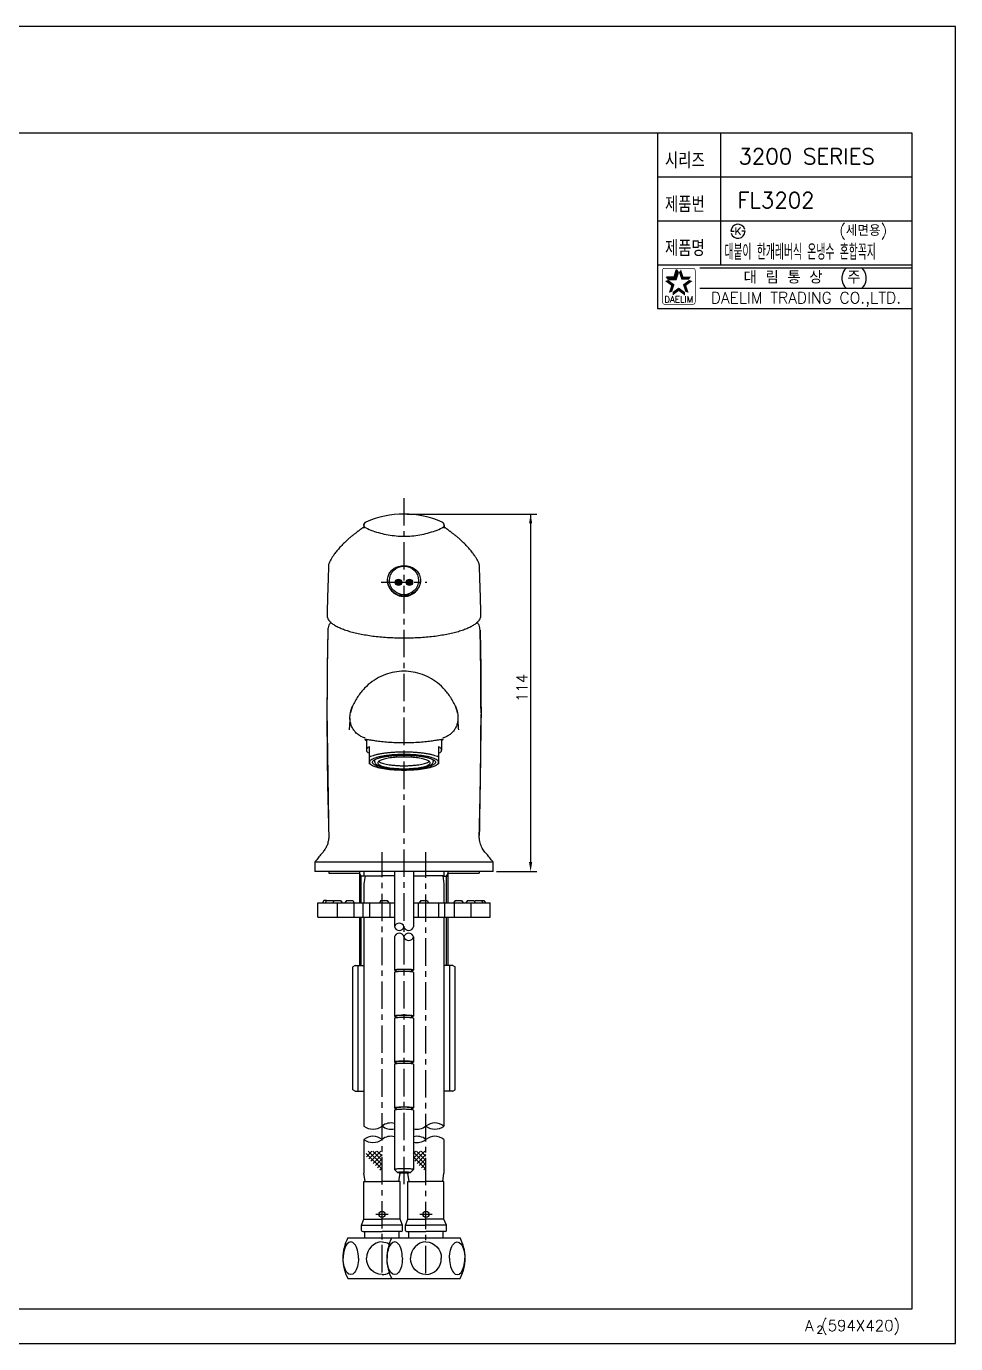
# Model space of a CAD drawing. Extents: x -5 to 589, y 15 to 435.
# Drawn here: x 292.8 to 589, y 15 to 435 of the extents above; entities that cross this region are included whole.
import ezdxf
from ezdxf.enums import TextEntityAlignment as Align

# ---------------------------------------------------------------- set-up
doc = ezdxf.new("R2010")
doc.units = 0
doc.header["$LTSCALE"] = 7
doc.header["$MEASUREMENT"] = 0
doc.linetypes.add('CENTER', pattern=[2, 1.25, -0.25, 0.25, -0.25])
doc.layers.get('0').update_dxf_attribs({"color": 2, "linetype": 'CONTINUOUS'})
for name, color, linetype in [('CL', 1, 'CENTER'), ('DIM', 2, 'CONTINUOUS'), ('DWG', 7, 'CONTINUOUS')]:
    doc.layers.add(name, color=color, linetype=linetype)
doc.styles.add('GHS', font='ROMANS', dxfattribs={"bigfont": 'GHS'})
doc.styles.add('HAN', font='TXT.shx', dxfattribs={"bigfont": 'GHS.shx'})
doc.styles.add('ROMANS', font='romans')

# ---------------------------------------------------------------- blocks, each defined once
blk = doc.blocks.new('KS')
at = {"layer": 'DIM'}
for p, q in [((-2.25, 0), (-1.75, 0)), ((-1.75, 0), (-1.25, 0)), ((1.75, 0), (1.25, 0)), ((2.25, 0), (1.75, 0))]:
    blk.add_line(p, q, dxfattribs=at)
for start, end in [(15, 180), (195, 0)]:
    blk.add_arc((0, 0), 2.25, start, end, dxfattribs=at)
at = {"layer": 'DIM', "style": 'HAN'}
blk.add_text('K', height=2.39, dxfattribs=at).set_placement((0, 0), align=Align.MIDDLE)
blk = doc.blocks.new('BORDER')
for p, q in [((1, 1), (0, 1)), ((1, 0), (1, 1)), ((0, 0), (1, 0))]:
    blk.add_line(p, q)
blk = doc.blocks.new('양식')
at = {"color": 4}
for p, q in [((1219, 386), (1768, 386)), ((1768, 386), (1768, 11)), ((1768, 11), (1219, 11))]:
    blk.add_line(p, q, dxfattribs=at)
at = {"color": 7}
for p, q in [((1687, 386), (1687, 330)), ((1707, 386), (1707, 344)), ((1687, 372), (1768, 372)), ((1687, 358), (1768, 358)), ((1687, 344), (1768, 344)), ((1687, 330), (1768, 330))]:
    blk.add_line(p, q, dxfattribs=at)
at = {"color": 2}
for p, q in [((1692.24, 340.18), (1692.99, 342.49)), ((1692.9, 339.27), (1693.65, 341.57)), ((1693.65, 341.57), (1692.99, 342.49)), ((1689.81, 340.18), (1692.24, 340.18)), ((1690.48, 339.27), (1689.81, 340.18)), ((1690.48, 339.27), (1692.9, 339.27))]:
    blk.add_line(p, q, dxfattribs=at)
at = {"color": 2, "linetype": 'Continuous'}
for p, q in [((1700.5, 343), (1768, 343)), ((1700.5, 336.5), (1768, 336.5))]:
    blk.add_line(p, q, dxfattribs=at)
at = {"color": 2, "linetype": 'Continuous', "const_width": 0.2}
for points in [[(1688.48, 342.13, -0.414214), (1689.23, 342.88)], [(1688.48, 332.13), (1688.48, 342.13, -1)], [(1689.23, 342.88), (1698.23, 342.88, -0.414214), (1698.98, 342.13, 0.043396)], [(1698.98, 342.13), (1698.98, 332.13, -0.414214), (1698.23, 331.38)], [(1698.23, 331.38), (1689.48, 331.38, -0.414214), (1688.48, 332.13, 0.672398)]]:
    blk.add_lwpolyline(points, format="xyb", dxfattribs=at)
at = {"color": 2}
for points in [[(1692.24, 340.18), (1692.9, 339.27), (1692.99, 342.49), (1693.65, 341.57)], [(1694.47, 342.49), (1693.8, 341.57), (1695.22, 340.18), (1694.55, 339.27)], [(1691.32, 337.35), (1692.4, 337.7), (1689.36, 338.78), (1690.43, 339.13)], [(1689.81, 340.18), (1690.48, 339.27), (1692.24, 340.18), (1692.9, 339.27)], [(1690.57, 335.05), (1691.65, 335.4), (1691.32, 337.35), (1692.4, 337.7)], [(1693.73, 335.6), (1693.73, 336.73), (1691.77, 334.18), (1691.77, 335.31)], [(1695.69, 334.18), (1695.69, 335.31), (1693.73, 335.6), (1693.73, 336.73)], [(1695.22, 340.18), (1694.55, 339.27), (1697.64, 340.18), (1696.98, 339.27)], [(1698.1, 338.78), (1697.02, 339.13), (1696.14, 337.35), (1695.06, 337.7)], [(1696.14, 337.35), (1695.06, 337.7), (1696.89, 335.05), (1695.81, 335.4)]]:
    blk.add_solid(points, dxfattribs=at)
at = {"xscale": 594, "yscale": 420, "zscale": 594}
blk.add_blockref('BORDER', (1188, 0), dxfattribs=at)
at = {"layer": 'DIM', "color": 4}
blk.add_blockref('KS', (1712.63, 354.68), dxfattribs=at)
at = {"color": 7, "linetype": 'Continuous'}
for s, height, style, p in [('대 림 통 상  (주)', 4, 'GHS', (1734.26, 339.7)), ('DAELIM TRADING CO.,LTD.', 3.6, 'ROMANS', (1734.26, 332.93))]:
    blk.add_text(s, height=height, dxfattribs=dict(at, style=style)).set_placement(p, align=Align.MIDDLE)
at = {"color": 2, "linetype": 'Continuous', "style": 'ROMANS'}
blk.add_text('DAELIM', height=2, dxfattribs=at).set_placement((1693.73, 331.93), align=Align.CENTER)
at = {"color": 7, "style": 'GHS'}
for s, height, p in [('A (594X420)', 3.5, (1734.01, 4.03)), ('2', 2.5, (1737.67, 3.19))]:
    blk.add_text(s, height=height, dxfattribs=at).set_placement(p)
at = {"layer": 'DIM', "style": 'GHS', "width": 0.8}
for s, p in [('시리즈', (1689.34, 374.73)), ('제품번', (1689.34, 360.73)), ('제품명', (1689.34, 346.73))]:
    blk.add_text(s, height=5, dxfattribs=at).set_placement(p)

msp = doc.modelspace()

# ---------------------------------------------------------------- hatches: boundary and pattern name
at = {"layer": 'DWG'}
h = msp.add_hatch(color=1, dxfattribs=at)
h.paths.add_polyline_path([(410.41, 257.75, 1), (412.41, 257.75)])
h.paths.add_polyline_path([(412.41, 257.75, 1), (410.41, 257.75)])
h = msp.add_hatch(color=5, dxfattribs=at)
h.paths.add_polyline_path([(413.91, 257.75, 1), (415.91, 257.75)])
h.paths.add_polyline_path([(415.91, 257.75, 1), (413.91, 257.75)])

# ---------------------------------------------------------------- linework, layer by layer
at = {"layer": 'CL', "linetype": 'CENTER'}
for p, q in [((413.16, 284.59), (413.16, 64.89)), ((406.16, 37.72), (406.16, 171.67)), ((420.16, 37.48), (420.16, 171.67))]:
    msp.add_line(p, q, dxfattribs=at)
at = {"layer": 'CL'}
msp.add_line((405.91, 257.75), (420.41, 257.75), dxfattribs=at)
at = {"layer": 'DIM'}
for p, q in [((414.16, 279.52), (455.52, 279.52)), ((453.52, 279.59), (453.52, 168.53)), ((442.62, 165.53), (455.52, 165.53))]:
    msp.add_line(p, q, dxfattribs=at)
for points in [[(453.02, 276.52), (454.02, 276.52), (453.52, 279.52)], [(453.02, 168.53), (454.02, 168.53), (453.52, 165.53)]]:
    msp.add_solid(points, dxfattribs=at)
at = {"layer": 'DWG', "color": 7}
for p, q in [((400.38, 275.97), (400.38, 275.01)), ((425.94, 275.97), (425.94, 275.01)), ((394.19, 270.37), (394.19, 270.37)), ((432.13, 270.37), (432.13, 270.37)), ((389.12, 263.17), (389.12, 263.17)), ((389.13, 263.27), (389.13, 263.28)), ((437.19, 263.27), (437.19, 263.28)), ((437.19, 263.17), (437.19, 263.17)), ((388.64, 247.32), (388.64, 247.19)), ((437.68, 247.19), (437.68, 247.32)), ((388.88, 242.48), (388.88, 242.47)), ((437.44, 242.47), (437.44, 242.48)), ((388.61, 215.72), (388.61, 214.86)), ((396.78, 218.29), (396.78, 218.29)), ((429.54, 218.29), (429.54, 218.29)), ((437.71, 216.12), (437.71, 215.72)), ((395.69, 210.7), (395.69, 210.69)), ((430.62, 210.69), (430.62, 210.7)), ((401.16, 207.71), (401.16, 204.26)), ((425.16, 207.71), (425.16, 204.26)), ((402.16, 199.84), (402.16, 205.34)), ((424.16, 205.34), (424.16, 199.84)), ((402.16, 199.84), (403.08, 199.37)), ((403.81, 201.19), (403.81, 200.65)), ((422.51, 201.19), (422.51, 200.65)), ((423.24, 199.37), (424.16, 199.84)), ((389.17, 177.01), (389.17, 177.01)), ((389.08, 175.63), (389.09, 175.63)), ((437.23, 175.6), (437.23, 175.64)), ((441.62, 168.53), (384.69, 168.53)), ((438.96, 171.73), (438.96, 171.73)), ((398.56, 95.54), (398.56, 135.54)), ((397.56, 95.54), (396.86, 95.94)), ((397.56, 95.54), (400.41, 95.54))]:
    msp.add_line(p, q, dxfattribs=at)
at = {"layer": 'DWG', "color": 7, "linetype": 'Continuous'}
for p, q in [((384.69, 168.53), (384.69, 165.53)), ((441.62, 165.53), (441.62, 168.53)), ((441.62, 165.53), (384.69, 165.53)), ((399.06, 155.53), (399.06, 165.53)), ((400.74, 164.02), (399.06, 164.02)), ((410.16, 165.53), (410.16, 147.91)), ((416.16, 165.53), (416.16, 147.91)), ((425.58, 164.02), (427.26, 164.02)), ((427.26, 155.53), (427.26, 165.53)), ((385.66, 155.53), (410.16, 155.53)), ((385.66, 151.03), (385.66, 155.53)), ((387.66, 156.33), (387.16, 155.53)), ((388.45, 156.33), (387.66, 156.33)), ((388.49, 156.33), (387.99, 155.53)), ((388.49, 156.33), (390.49, 156.33)), ((390.94, 156.33), (390.44, 155.53)), ((390.49, 156.33), (390.72, 155.97)), ((390.94, 156.33), (392.94, 156.33)), ((391.83, 155.53), (391.83, 151.03)), ((392.94, 156.33), (393.44, 155.53)), ((394.83, 156.33), (394.33, 155.53)), ((394.83, 156.33), (396.83, 156.33)), ((396.83, 156.33), (397.33, 155.53)), ((397.16, 155.53), (397.16, 151.03)), ((400.16, 151.03), (400.16, 155.53)), ((402.16, 155.53), (402.16, 151.03)), ((405.82, 156.33), (405.32, 155.53)), ((405.82, 156.33), (407.82, 156.33)), ((407.82, 156.33), (408.32, 155.53)), ((408.66, 155.53), (408.66, 151.03)), ((416.16, 155.53), (440.66, 155.53)), ((417.66, 155.53), (417.66, 151.03)), ((418.5, 156.33), (418, 155.53)), ((418.5, 156.33), (420.5, 156.33)), ((420.5, 156.33), (421, 155.53)), ((424.16, 155.53), (424.16, 151.03)), ((426.16, 151.03), (426.16, 155.53)), ((429.48, 156.33), (428.98, 155.53)), ((429.16, 155.53), (429.16, 151.03)), ((429.48, 156.33), (431.48, 156.33)), ((431.48, 156.33), (431.98, 155.53)), ((433.38, 156.33), (432.88, 155.53)), ((433.38, 156.33), (435.38, 156.33)), ((434.48, 155.53), (434.48, 151.03)), ((435.38, 156.33), (435.88, 155.53)), ((435.82, 156.33), (435.6, 155.97)), ((435.82, 156.33), (438.66, 156.33)), ((437.82, 156.33), (438.32, 155.53)), ((438.66, 156.33), (439.16, 155.53)), ((440.66, 151.03), (440.66, 155.53)), ((385.66, 151.03), (410.16, 151.03)), ((399.06, 135.54), (399.06, 151.03)), ((416.16, 151.03), (440.66, 151.03)), ((427.26, 135.54), (427.26, 151.03)), ((410.16, 144.7), (410.16, 134.08)), ((416.16, 144.7), (416.16, 134.08)), ((397.56, 135.54), (396.86, 135.14)), ((396.86, 95.94), (396.86, 135.14)), ((397.56, 135.54), (400.41, 135.54)), ((428.76, 135.54), (425.91, 135.54)), ((427.76, 95.54), (427.76, 135.54)), ((428.76, 135.54), (429.45, 135.14)), ((429.45, 95.94), (429.45, 135.14)), ((410.16, 133.38), (410.16, 119.43)), ((410.66, 133.53), (410.66, 134.08)), ((415.66, 133.53), (415.66, 134.08)), ((416.16, 133.38), (416.16, 119.43)), ((410.16, 118.74), (410.16, 104.79)), ((410.66, 118.88), (410.66, 119.43)), ((415.66, 118.88), (415.66, 119.43)), ((416.16, 118.74), (416.16, 104.79)), ((410.16, 104.09), (410.16, 90.15)), ((410.66, 104.24), (410.66, 104.79)), ((415.66, 104.24), (415.66, 104.79)), ((416.16, 104.09), (416.16, 90.15)), ((428.76, 95.54), (425.91, 95.54)), ((428.76, 95.54), (429.45, 95.94)), ((410.16, 89.45), (410.16, 70.52)), ((410.66, 89.59), (410.66, 90.15)), ((415.66, 89.59), (415.66, 90.15)), ((416.16, 89.45), (416.16, 70.52)), ((410.17, 70.5), (411.17, 69.51)), ((411.17, 69.51), (411.16, 69.53)), ((416.15, 70.5), (415.15, 69.51)), ((415.16, 69.53), (415.15, 69.51)), ((416.16, 70.52), (416.15, 70.5))]:
    msp.add_line(p, q, dxfattribs=at)
at = {"layer": 'DWG', "linetype": 'CENTER'}
for p, q in [((389.16, 165.53), (389.16, 165.03)), ((437.16, 165.53), (437.16, 165.03)), ((404.16, 56.24), (408.16, 56.24)), ((418.16, 56.24), (422.16, 56.24))]:
    msp.add_line(p, q, dxfattribs=at)
at = {"layer": 'DWG'}
for p, q in [((389.16, 165.03), (399.06, 165.03)), ((399.56, 164.02), (399.06, 164.88)), ((399.56, 155.53), (399.56, 164.02)), ((400.41, 165.53), (400.41, 164.16)), ((400.76, 164.16), (400.41, 161.56)), ((400.41, 164.16), (406.16, 164.16)), ((410.16, 164.16), (406.16, 164.16)), ((416.16, 164.16), (420.16, 164.16)), ((425.91, 164.16), (420.16, 164.16)), ((425.56, 164.16), (425.91, 161.56)), ((425.91, 165.53), (425.91, 164.16)), ((426.76, 164.02), (427.26, 164.88)), ((426.76, 155.53), (426.76, 164.02)), ((427.26, 165.03), (437.16, 165.03)), ((400.41, 161.56), (400.41, 155.53)), ((425.91, 161.56), (425.91, 155.53)), ((399.56, 135.54), (399.56, 151.03)), ((400.41, 151.03), (400.41, 84.38)), ((425.91, 151.03), (425.91, 84.38)), ((426.76, 135.54), (426.76, 151.03)), ((400.41, 80.12), (400.41, 69.34)), ((425.91, 80.12), (425.91, 69.34)), ((400.76, 66.74), (400.41, 69.34)), ((411.56, 66.74), (411.91, 69.34)), ((411.91, 69.39), (411.91, 69.34)), ((414.76, 66.74), (414.41, 69.34)), ((425.56, 66.74), (425.91, 69.34)), ((400.41, 66.74), (406.16, 66.74)), ((400.41, 54.74), (400.41, 66.74)), ((411.91, 66.74), (406.16, 66.74)), ((411.91, 54.74), (411.91, 66.74)), ((414.41, 54.74), (414.41, 66.74)), ((414.41, 66.74), (420.16, 66.74)), ((425.91, 66.74), (420.16, 66.74)), ((425.91, 54.74), (425.91, 66.74)), ((399.66, 52.74), (400.41, 54.74)), ((400.41, 54.74), (406.16, 54.74)), ((411.91, 54.74), (406.16, 54.74)), ((412.66, 52.74), (411.91, 54.74)), ((413.66, 52.74), (414.41, 54.74)), ((414.41, 54.74), (420.16, 54.74)), ((425.91, 54.74), (420.16, 54.74)), ((426.66, 52.74), (425.91, 54.74)), ((399.66, 52.74), (406.16, 52.74)), ((399.66, 51.09), (399.66, 52.74)), ((400.01, 50.74), (406.16, 50.74)), ((400.66, 50.74), (406.16, 50.74)), ((400.66, 48.74), (400.66, 50.74)), ((412.66, 52.74), (406.16, 52.74)), ((412.31, 50.74), (406.16, 50.74)), ((411.66, 50.74), (406.16, 50.74)), ((411.66, 48.74), (411.66, 50.74)), ((412.66, 51.09), (412.66, 52.74)), ((413.66, 51.09), (413.66, 52.74)), ((413.66, 52.74), (420.16, 52.74)), ((414.01, 50.74), (420.16, 50.74)), ((414.66, 48.74), (414.66, 50.74)), ((414.66, 50.74), (420.16, 50.74)), ((426.66, 52.74), (420.16, 52.74)), ((425.66, 50.74), (420.16, 50.74)), ((426.31, 50.74), (420.16, 50.74)), ((425.66, 48.74), (425.66, 50.74)), ((426.66, 51.09), (426.66, 52.74)), ((395.26, 48.74), (406.16, 48.74)), ((406.16, 48.74), (409.26, 48.74)), ((409.26, 48.74), (420.16, 48.74)), ((420.16, 48.74), (431.06, 48.74)), ((395.26, 35.74), (406.16, 35.74)), ((406.16, 35.74), (409.26, 35.74)), ((409.26, 35.74), (420.16, 35.74)), ((420.16, 35.74), (431.06, 35.74))]:
    msp.add_line(p, q, dxfattribs=at)
at = {"layer": 'DWG', "color": 2}
for p, q in [((401.08, 75.66), (406.16, 70.58)), ((401.2, 74.61), (402.95, 76.37)), ((401.79, 76.37), (406.16, 72)), ((401.91, 73.91), (404.37, 76.37)), ((402.61, 73.2), (405.78, 76.37)), ((403.2, 76.37), (406.16, 73.41)), ((404.62, 76.37), (406.16, 74.82)), ((406.03, 76.37), (406.16, 76.24)), ((416.16, 75.57), (416.95, 76.37)), ((416.16, 74.16), (418.37, 76.37)), ((416.16, 76), (420.16, 72)), ((416.61, 73.2), (419.78, 76.37)), ((417.2, 76.37), (420.16, 73.41)), ((418.62, 76.37), (420.16, 74.82)), ((420.03, 76.37), (420.16, 76.24)), ((403.32, 72.49), (406.16, 75.33)), ((404.03, 71.79), (406.16, 73.92)), ((404.73, 71.08), (406.16, 72.5)), ((416.16, 74.58), (420.16, 70.58)), ((417.32, 72.49), (420.16, 75.33)), ((418.03, 71.79), (420.16, 73.92)), ((418.73, 71.08), (420.16, 72.5)), ((405.44, 70.37), (406.16, 71.09)), ((419.44, 70.37), (420.16, 71.09)), ((420.15, 69.66), (420.16, 69.67))]:
    msp.add_line(p, q, dxfattribs=at)
at = {"layer": 'DWG'}
for centre in [(411.41, 257.75), (414.91, 257.75), (406.16, 56.24), (420.16, 56.24)]:
    msp.add_circle(centre, 1, dxfattribs=at)
at = {"layer": 'DWG', "color": 7}
for centre, radius, start, end in [((413.16, 249.52), 30, 66.0349, 113.9651), ((401.38, 276.02), 1, 113.9651, 180), ((424.94, 276.02), 1, 0, 66.0349)]:
    msp.add_arc(centre, radius, start, end, dxfattribs=at)
at = {"layer": 'DWG'}
for centre, radius, start, end in [((411.66, 147.55), 1.54, 13.6142, 166.399), ((411.66, 148.27), 1.54, 193.6142, 346.399), ((414.66, 148.27), 1.54, 193.6076, 346.3924), ((411.66, 144.33), 1.54, 13.6142, 166.399), ((414.66, 144.33), 1.54, 13.6076, 166.3924), ((414.66, 145.06), 1.54, 193.6076, 346.3924), ((403.28, 88.08), 4.68, 232.1937, 307.92), ((409.03, 80.68), 4.68, 76.107, 127.8632), ((409.03, 88.08), 4.68, 232.1368, 283.893), ((417.28, 88.08), 4.68, 256.1456, 307.92), ((423.03, 80.68), 4.68, 52.1368, 127.8632), ((423.03, 88.08), 4.68, 232.1368, 307.8632), ((403.28, 76.43), 4.68, 52.1368, 127.8632), ((403.28, 83.82), 4.68, 232.1368, 307.8632), ((409.03, 76.43), 4.68, 76.107, 127.8632), ((417.28, 76.43), 4.68, 52.1368, 103.9007), ((417.28, 83.82), 4.68, 256.0993, 307.8632), ((423.03, 76.43), 4.68, 52.1368, 127.8632), ((400.01, 51.09), 0.35, 180, 270), ((412.31, 51.09), 0.35, 270, 0), ((414.01, 51.09), 0.35, 180, 270), ((426.31, 51.09), 0.35, 270, 0), ((407.66, 42.24), 14, 152.336, 180), ((421.66, 42.24), 14, 152.336, 180), ((418.66, 42.24), 14, 0, 27.664), ((407.66, 42.24), 14, 180, 207.664), ((421.66, 42.24), 14, 180, 207.664), ((418.66, 42.24), 14, 332.336, 0)]:
    msp.add_arc(centre, radius, start, end, dxfattribs=at)
msp.add_ellipse((413.16, 258.35), major_axis=(-4.62, 0), ratio=0.987169, dxfattribs=at)
for centre, major_axis, ratio, start_param, end_param in [((396.2, 42.24), (0, 5.23), 0.468197, 4.712389, 7.853982), ((406.16, 42.24), (0, 5.2), 0.942809, 0, 1.570796), ((410.2, 42.24), (0, 5.23), 0.468197, 4.712389, 7.853982), ((420.16, 42.24), (0, 5.2), 0.942809, 0, 1.570796), ((420.16, 42.24), (0, 5.2), 0.942809, 3.141593, 4.712389), ((430.12, 42.24), (0, -5.23), 0.468197, 4.712389, 7.853982), ((406.16, 42.24), (0, 5.2), 0.942809, 3.141593, 3.6251)]:
    msp.add_ellipse(centre, major_axis=major_axis, ratio=ratio, start_param=start_param, end_param=end_param, dxfattribs=at)
at = {"layer": 'DWG', "extrusion": (0, 0, -1)}
for centre, major_axis, ratio, start_param, end_param in [((406.16, 42.24), (0, 5.2), 0.942809, 0, 0.483507), ((420.16, 42.24), (0, 5.2), 0.942809, 0, 1.570796), ((430.12, 42.24), (0, 5.23), 0.468197, 4.712389, 7.853982), ((396.2, 42.24), (0, -5.23), 0.468197, 4.712389, 7.853982), ((406.16, 42.24), (0, 5.2), 0.942809, 3.141593, 4.712389), ((410.2, 42.24), (0, -5.23), 0.468197, 4.712389, 7.853982), ((420.16, 42.24), (0, 5.2), 0.942809, 3.141593, 4.712389)]:
    msp.add_ellipse(centre, major_axis=major_axis, ratio=ratio, start_param=start_param, end_param=end_param, dxfattribs=at)
at = {"layer": 'DWG', "color": 7}
for points in [[(400.26, 275.3), (400.18, 275.24), (400.04, 275.13), (399.89, 275.02), (399.72, 274.9), (399.53, 274.76), (399.33, 274.61), (399.12, 274.46), (398.88, 274.29), (398.63, 274.1), (398.37, 273.9), (398.08, 273.68), (397.77, 273.45), (397.45, 273.2), (397.11, 272.92), (396.74, 272.63), (396.35, 272.31), (395.95, 271.96), (395.52, 271.59), (395.06, 271.19), (394.59, 270.75), (394.19, 270.37)], [(400.38, 275.39), (400.29, 275.33), (400.26, 275.3)], [(400.38, 276), (400.39, 276.16), (400.5, 276.47), (400.7, 276.73), (400.97, 276.91)], [(400.97, 275.08), (400.7, 275.26), (400.5, 275.52), (400.39, 275.83), (400.38, 276)], [(400.97, 275.09), (403.19, 274.18), (405.63, 273.42), (408.12, 272.88), (410.64, 272.55), (413.17, 272.44), (415.69, 272.55), (418.21, 272.88), (420.7, 273.43), (423.14, 274.19), (425.35, 275.09)], [(425.94, 276), (425.92, 276.16), (425.82, 276.47), (425.62, 276.73), (425.34, 276.91)], [(425.34, 275.08), (425.61, 275.26), (425.82, 275.52), (425.92, 275.83), (425.94, 276)], [(426.06, 275.29), (426.03, 275.32), (425.94, 275.39)], [(432.13, 270.37), (431.74, 270.74), (431.26, 271.18), (430.81, 271.58), (430.38, 271.95), (429.97, 272.3), (429.58, 272.62), (429.22, 272.91), (428.87, 273.19), (428.55, 273.44), (428.24, 273.68), (427.96, 273.89), (427.69, 274.09), (427.44, 274.28), (427.21, 274.45), (426.99, 274.61), (426.79, 274.76), (426.6, 274.89), (426.43, 275.02), (426.28, 275.13), (426.14, 275.23), (426.06, 275.29)], [(394.19, 270.37), (393.02, 269.19), (391.98, 268), (391.13, 266.92), (390.45, 265.95), (389.93, 265.12), (389.54, 264.41), (389.27, 263.82), (389.15, 263.44)], [(437.16, 263.43), (437.05, 263.82), (436.78, 264.4), (436.39, 265.11), (435.87, 265.95), (435.19, 266.91), (434.34, 268), (433.3, 269.18), (432.13, 270.37)], [(389.12, 263.17), (388.99, 259.47), (388.8, 253.25), (388.64, 247.32)], [(389.13, 263.28), (389.12, 263.19)], [(389.12, 263.19), (389.12, 263.17)], [(389.15, 263.44), (389.13, 263.27)], [(408.09, 259.64), (408.33, 260.28), (408.65, 260.86), (409.06, 261.38), (409.53, 261.83), (410.08, 262.22), (410.7, 262.54), (411.41, 262.8), (412.23, 262.97), (413.16, 263.04)], [(413.16, 263.04), (414.16, 262.96), (415.05, 262.75), (415.82, 262.45), (416.49, 262.05), (417.07, 261.58), (417.56, 261.01), (417.95, 260.37), (418.23, 259.64)], [(437.19, 263.27), (437.16, 263.43)], [(437.19, 263.27), (437.19, 263.28)], [(437.19, 263.17), (437.19, 263.27)], [(437.68, 247.32), (437.52, 253.25), (437.32, 259.47), (437.19, 263.17)], [(407.91, 258.35), (407.92, 258.75), (408.09, 259.64)], [(413.16, 253.16), (412.2, 253.25), (411.28, 253.51), (410.42, 253.94), (409.66, 254.51), (409.01, 255.21), (408.49, 256.01), (408.13, 256.89), (407.94, 257.82), (407.91, 258.35)], [(407.91, 258.27), (407.95, 257.87), (408.25, 256.69), (408.84, 255.62), (409.68, 254.71), (410.72, 254.03), (411.9, 253.6), (413.16, 253.45)], [(418.41, 258.35), (418.38, 257.83), (418.19, 256.91), (417.84, 256.04), (417.32, 255.23), (416.67, 254.53), (415.91, 253.95), (415.04, 253.52), (414.12, 253.25), (413.16, 253.16)], [(418.4, 258.27), (418.37, 257.87), (418.07, 256.69), (417.48, 255.62), (416.64, 254.71), (415.6, 254.03), (414.41, 253.6), (413.16, 253.45)], [(418.23, 259.64), (418.39, 258.75), (418.41, 258.35)], [(388.64, 247.19), (388.63, 247.17)], [(388.63, 247.17), (388.67, 246.82), (388.76, 246.47), (389.11, 245.78), (389.69, 245.1), (390.5, 244.43), (391.53, 243.8), (392.77, 243.2), (394.2, 242.63), (395.82, 242.11), (397.6, 241.64), (399.53, 241.22), (401.6, 240.86), (403.77, 240.55), (408.37, 240.15), (413.16, 240.01)], [(389.8, 245), (389.23, 244.03), (388.88, 242.47)], [(413.16, 240.01), (417.94, 240.15), (422.54, 240.55), (424.72, 240.86), (426.78, 241.22), (428.71, 241.64), (430.5, 242.11), (432.11, 242.63), (433.55, 243.2), (434.78, 243.8), (435.81, 244.43), (436.62, 245.1), (437.21, 245.78), (437.56, 246.47), (437.65, 246.82), (437.68, 247.17)], [(437.44, 242.47), (437.09, 244.03), (436.51, 245)], [(437.68, 247.17), (437.68, 247.19)], [(388.88, 242.43), (388.72, 233.15), (388.63, 223.46), (388.61, 215.72)], [(388.88, 242.43), (388.65, 226.16), (388.61, 215.72)], [(388.88, 242.48), (388.88, 242.43)], [(437.44, 242.43), (437.44, 242.48)], [(437.71, 216.12), (437.68, 223.83), (437.59, 233.34), (437.44, 242.43)], [(437.44, 242.43), (437.67, 226.16), (437.71, 216.12)], [(429.54, 218.29), (427.82, 221.36), (425.69, 224.01), (423.24, 226.13), (420.51, 227.74), (417.6, 228.8), (414.64, 229.32), (411.66, 229.32), (408.69, 228.8), (405.79, 227.73), (403.06, 226.12), (400.61, 224), (398.48, 221.35), (396.78, 218.29)], [(388.61, 214.86), (388.61, 211.81), (388.78, 194.26), (389.17, 177.01)], [(388.61, 214.86), (389.17, 177)], [(395.93, 214.23), (395.92, 214.01)], [(395.94, 214.26), (395.96, 215.24), (396.08, 216.14)], [(395.94, 214.39), (395.93, 214.23)], [(400.74, 208.11), (399.71, 208.49), (398.68, 209.09), (397.74, 209.91), (396.99, 210.87), (396.45, 211.92), (396.11, 213), (395.95, 214.11), (395.94, 214.26)], [(396.78, 218.29), (396.3, 217.02), (396.08, 216.14)], [(396.08, 216.14), (396.12, 216.34), (396.41, 217.37), (396.65, 218)], [(396.65, 218), (396.78, 218.3)], [(430.37, 214.26), (430.36, 214.06), (430.2, 212.95), (429.85, 211.87), (429.29, 210.82), (428.53, 209.86), (427.6, 209.07), (426.58, 208.48), (425.58, 208.11)], [(429.53, 218.3), (429.67, 217.99)], [(430.26, 215.99), (430.02, 217.01), (429.54, 218.29)], [(429.67, 217.99), (429.91, 217.34), (430.2, 216.29), (430.26, 215.99)], [(430.26, 215.99), (430.36, 215.19), (430.37, 214.26)], [(430.62, 210.7), (430.48, 212.77), (430.4, 214.01), (430.39, 214.26)], [(437.15, 177.01), (437.55, 195.04), (437.71, 213.33), (437.71, 215.72)], [(437.71, 215.72), (437.15, 177)], [(395.92, 214.01), (395.84, 212.76), (395.69, 210.7)], [(401.16, 207.27), (401.01, 207.35), (400.67, 207.64), (400.68, 207.65)], [(400.68, 207.65), (400.81, 207.74), (401.45, 207.67), (402.56, 207.49), (404.1, 207.25), (405.98, 207.01), (408.14, 206.81), (410.57, 206.67), (413.16, 206.63)], [(413.16, 206.63), (415.74, 206.67), (418.18, 206.81), (420.34, 207.01), (422.22, 207.25), (423.75, 207.49), (424.86, 207.67), (425.5, 207.74), (425.64, 207.65)], [(425.64, 207.65), (425.65, 207.64), (425.32, 207.36), (425.15, 207.27)], [(402.16, 205.34), (401.67, 205.04), (401.34, 204.73), (401.18, 204.42), (401.16, 204.26)], [(401.16, 204.26), (401.18, 204.1), (401.34, 203.79), (401.67, 203.48), (402.16, 203.18)], [(413.16, 203.62), (411.62, 203.6), (410.1, 203.53), (408.63, 203.42), (407.24, 203.27), (405.95, 203.08), (404.78, 202.86), (403.74, 202.6), (402.87, 202.31), (402.16, 202)], [(424.16, 200.36), (424.05, 200.71), (423.71, 201.06), (423.16, 201.39), (422.41, 201.7), (421.47, 201.98), (420.36, 202.23), (419.1, 202.44), (417.73, 202.61), (416.26, 202.74), (414.72, 202.81), (413.16, 202.84), (411.59, 202.81), (410.06, 202.74), (408.59, 202.61), (407.21, 202.44), (405.95, 202.23), (404.84, 201.98), (403.9, 201.7), (403.15, 201.39), (402.6, 201.06), (402.27, 200.71), (402.16, 200.36)], [(403.11, 200.36), (403.21, 200.68), (403.51, 201), (404.02, 201.3), (404.7, 201.58), (405.56, 201.84), (406.58, 202.07), (407.72, 202.26), (408.98, 202.42), (410.33, 202.53), (411.73, 202.6), (413.16, 202.62)], [(413.16, 202.04), (411.97, 202.03), (410.81, 201.97), (409.69, 201.87), (408.64, 201.75), (407.69, 201.59), (406.85, 201.4), (406.13, 201.18), (405.56, 200.95), (405.15, 200.7), (404.89, 200.43), (404.81, 200.17)], [(424.16, 202), (423.45, 202.31), (422.57, 202.6), (421.54, 202.86), (420.37, 203.08), (419.07, 203.27), (417.68, 203.42), (416.22, 203.53), (414.7, 203.6), (413.16, 203.62)], [(413.16, 202.62), (414.59, 202.6), (415.99, 202.53), (417.33, 202.42), (418.59, 202.26), (419.74, 202.07), (420.75, 201.84), (421.61, 201.58), (422.3, 201.3), (422.8, 201), (423.11, 200.68), (423.21, 200.36)], [(421.51, 200.17), (421.42, 200.43), (421.17, 200.7), (420.75, 200.95), (420.18, 201.18), (419.47, 201.4), (418.63, 201.59), (417.67, 201.75), (416.63, 201.87), (415.51, 201.97), (414.35, 202.03), (413.16, 202.04)], [(425.16, 204.26), (425.14, 204.42), (424.97, 204.73), (424.64, 205.04), (424.16, 205.34)], [(424.16, 203.18), (424.64, 203.48), (424.97, 203.79), (425.14, 204.1), (425.16, 204.26)], [(402.16, 200.36), (402.27, 200.01), (402.6, 199.66), (403.08, 199.37)], [(403.08, 199.37), (403.15, 199.33), (403.9, 199.02), (404.84, 198.74), (405.95, 198.49), (407.21, 198.28), (408.59, 198.11), (410.06, 197.99), (411.59, 197.91), (413.16, 197.89), (414.72, 197.91), (416.26, 197.99), (417.73, 198.11), (419.1, 198.28), (420.36, 198.49), (421.47, 198.74), (422.41, 199.02), (423.16, 199.33), (423.24, 199.37)], [(413.16, 198.1), (411.73, 198.12), (410.33, 198.19), (408.98, 198.3), (407.72, 198.46), (406.58, 198.65), (405.56, 198.88), (404.7, 199.14), (404.02, 199.42), (403.51, 199.72), (403.21, 200.04), (403.11, 200.36)], [(403.81, 200.65), (403.87, 200.3), (404.07, 199.97), (404.41, 199.66), (404.9, 199.37), (405.58, 199.09), (406.41, 198.85), (407.34, 198.64), (408.37, 198.47), (409.49, 198.34), (410.68, 198.24), (411.91, 198.18), (413.16, 198.16)], [(404.81, 200.17), (404.89, 199.9), (405.15, 199.64), (405.56, 199.39), (406.13, 199.15), (406.85, 198.94), (407.69, 198.75), (408.64, 198.59), (409.69, 198.46), (410.81, 198.36), (411.97, 198.31), (413.16, 198.29)], [(405.09, 200.65), (405.39, 200.45), (405.93, 200.2), (406.63, 199.97), (407.48, 199.76), (408.45, 199.59), (409.53, 199.45), (410.7, 199.35), (411.91, 199.28), (413.16, 199.26)], [(413.16, 199.26), (414.4, 199.28), (415.62, 199.35), (416.78, 199.45), (417.86, 199.59), (418.84, 199.76), (419.69, 199.97), (420.39, 200.2), (420.93, 200.45), (421.22, 200.65)], [(413.16, 198.16), (414.41, 198.18), (415.64, 198.24), (416.83, 198.34), (417.95, 198.47), (418.98, 198.65), (419.92, 198.85), (420.74, 199.09), (421.42, 199.37), (421.91, 199.66), (422.24, 199.97), (422.44, 200.3), (422.51, 200.65)], [(423.21, 200.36), (423.11, 200.04), (422.8, 199.72), (422.3, 199.42), (421.61, 199.14), (420.75, 198.88), (419.74, 198.65), (418.59, 198.46), (417.33, 198.3), (415.99, 198.19), (414.59, 198.12), (413.16, 198.1)], [(413.16, 198.29), (414.35, 198.31), (415.51, 198.36), (416.63, 198.46), (417.67, 198.59), (418.63, 198.75), (419.47, 198.94), (420.18, 199.15), (420.75, 199.39), (421.17, 199.64), (421.42, 199.9), (421.51, 200.17)], [(423.24, 199.37), (423.71, 199.66), (424.05, 200.01), (424.16, 200.36)], [(389.17, 177.01), (389.17, 176.56), (389.11, 175.8), (389.08, 175.63)], [(437.23, 175.64), (437.15, 176.43), (437.15, 177.01)], [(389.09, 175.63), (389.01, 175.19), (388.84, 174.51), (388.62, 173.88), (388.36, 173.29), (388.08, 172.77), (387.35, 171.73)], [(438.96, 171.73), (438.13, 172.96), (437.42, 174.71), (437.23, 175.6)], [(387.35, 171.73), (386.58, 170.8), (385.55, 169.56), (384.69, 168.53)], [(441.62, 168.53), (440.76, 169.56), (439.74, 170.8), (438.96, 171.73)]]:
    msp.add_spline(points, degree=3, dxfattribs=at)
at = {"layer": 'DWG', "color": 7, "linetype": 'Continuous'}
for points in [[(410.49, 134.2), (410.28, 134.15), (410.16, 134.08)], [(410.16, 134.08), (410.28, 134), (410.63, 133.94), (410.66, 133.93)], [(410.49, 133.5), (410.28, 133.45), (410.16, 133.38)], [(415.52, 134.24), (415.12, 134.28), (414.4, 134.32), (413.58, 134.34), (412.73, 134.34), (411.91, 134.32), (411.19, 134.28), (410.63, 134.22), (410.49, 134.2)], [(415.52, 133.54), (415.12, 133.58), (414.4, 133.62), (413.58, 133.64), (412.73, 133.64), (411.91, 133.62), (411.19, 133.58), (410.63, 133.52), (410.49, 133.5)], [(415.66, 134.08), (415.54, 134.15), (415.18, 134.21), (414.63, 134.25), (413.93, 134.29), (413.16, 134.3), (412.39, 134.29), (411.69, 134.25), (411.14, 134.21), (410.78, 134.15), (410.66, 134.08)], [(416.16, 134.08), (416.04, 134.15), (415.68, 134.22), (415.52, 134.24)], [(416.16, 133.38), (416.04, 133.45), (415.68, 133.52), (415.52, 133.54)], [(415.66, 133.93), (415.68, 133.94), (415.82, 133.96)], [(415.82, 133.96), (416.04, 134), (416.16, 134.08)], [(410.49, 119.55), (410.28, 119.51), (410.16, 119.43)], [(410.16, 119.43), (410.28, 119.36), (410.63, 119.29), (410.66, 119.29)], [(410.49, 118.85), (410.28, 118.81), (410.16, 118.74)], [(415.52, 119.6), (415.12, 119.63), (414.4, 119.67), (413.58, 119.69), (412.73, 119.69), (411.91, 119.67), (411.19, 119.63), (410.63, 119.58), (410.49, 119.55)], [(415.52, 118.9), (415.12, 118.93), (414.4, 118.97), (413.58, 119), (412.73, 119), (411.91, 118.97), (411.19, 118.93), (410.63, 118.88), (410.49, 118.85)], [(415.66, 119.43), (415.54, 119.5), (415.18, 119.56), (414.63, 119.61), (413.93, 119.64), (413.16, 119.65), (412.39, 119.64), (411.69, 119.61), (411.14, 119.56), (410.78, 119.5), (410.66, 119.43)], [(416.16, 119.43), (416.04, 119.51), (415.68, 119.58), (415.52, 119.6)], [(416.16, 118.74), (416.04, 118.81), (415.68, 118.88), (415.52, 118.9)], [(415.66, 119.29), (415.68, 119.29), (415.82, 119.32)], [(415.82, 119.32), (416.04, 119.36), (416.16, 119.43)], [(415.52, 104.95), (415.12, 104.99), (414.4, 105.03), (413.58, 105.05), (412.73, 105.05), (411.91, 105.03), (411.19, 104.99), (410.63, 104.93), (410.49, 104.91)], [(415.66, 104.79), (415.54, 104.86), (415.18, 104.92), (414.63, 104.97), (413.93, 105), (413.16, 105.01), (412.39, 105), (411.69, 104.97), (411.14, 104.92), (410.78, 104.86), (410.66, 104.79)], [(410.49, 104.91), (410.28, 104.86), (410.16, 104.79)], [(410.16, 104.79), (410.28, 104.72), (410.63, 104.65), (410.66, 104.65)], [(410.49, 104.21), (410.28, 104.17), (410.16, 104.09)], [(415.52, 104.26), (415.12, 104.29), (414.4, 104.33), (413.58, 104.35), (412.73, 104.35), (411.91, 104.33), (411.19, 104.29), (410.63, 104.23), (410.49, 104.21)], [(416.16, 104.79), (416.04, 104.86), (415.68, 104.93), (415.52, 104.95)], [(416.16, 104.09), (416.04, 104.17), (415.68, 104.23), (415.52, 104.26)], [(415.66, 104.65), (415.68, 104.65), (415.82, 104.67)], [(415.82, 104.67), (416.04, 104.72), (416.16, 104.79)], [(410.49, 90.26), (410.28, 90.22), (410.16, 90.15)], [(410.16, 90.15), (410.28, 90.07), (410.63, 90.01), (410.66, 90)], [(410.49, 89.57), (410.28, 89.52), (410.16, 89.45)], [(415.52, 90.31), (415.12, 90.34), (414.4, 90.38), (413.58, 90.41), (412.73, 90.41), (411.91, 90.38), (411.19, 90.34), (410.63, 90.29), (410.49, 90.26)], [(415.52, 89.61), (415.12, 89.65), (414.4, 89.69), (413.58, 89.71), (412.73, 89.71), (411.91, 89.69), (411.19, 89.65), (410.63, 89.59), (410.49, 89.57)], [(415.66, 90.15), (415.54, 90.21), (415.18, 90.27), (414.63, 90.32), (413.93, 90.35), (413.16, 90.36), (412.39, 90.35), (411.69, 90.32), (411.14, 90.27), (410.78, 90.21), (410.66, 90.15)], [(416.16, 90.15), (416.04, 90.22), (415.68, 90.29), (415.52, 90.31)], [(416.16, 89.45), (416.04, 89.52), (415.68, 89.59), (415.52, 89.61)], [(415.66, 90), (415.68, 90.01), (415.82, 90.03)], [(415.82, 90.03), (416.04, 90.07), (416.16, 90.15)], [(410.56, 70.65), (410.3, 70.6), (410.16, 70.52)], [(415.76, 70.65), (415.58, 70.68), (414.92, 70.73), (414.08, 70.77), (413.16, 70.78), (412.23, 70.77), (411.39, 70.73), (410.73, 70.68), (410.56, 70.65)], [(415.01, 69.59), (414.57, 69.65), (413.92, 69.69), (413.16, 69.7), (412.39, 69.69), (411.74, 69.65), (411.31, 69.59), (411.16, 69.53)], [(415.15, 69.51), (415.01, 69.46), (414.57, 69.4), (413.92, 69.36), (413.16, 69.35), (412.39, 69.36), (411.74, 69.4), (411.31, 69.46), (411.16, 69.51)], [(415.16, 69.53), (415.01, 69.59)], [(416.01, 70.6), (415.76, 70.65)], [(416.16, 70.52), (416.01, 70.6)]]:
    msp.add_spline(points, degree=3, dxfattribs=at)

# ---------------------------------------------------------------- block references
at = {"layer": 'DIM'}
msp.add_blockref('양식', (-1193, 15), dxfattribs=at)

# ---------------------------------------------------------------- texts
at = {"color": 7, "style": 'GHS'}
for s, p in [('3200 SERIES', (541.51, 393.58)), ('FL3202', (531.74, 379.58))]:
    msp.add_text(s, height=5, dxfattribs=at).set_placement(p, align=Align.MIDDLE)
at = {"style": 'GHS'}
msp.add_text('(세면용)', height=3.5, dxfattribs=at).set_placement((551.88, 368.18))
at = {"style": 'GHS', "width": 0.5}
msp.add_text('대붙이 한개레버식 온냉수 혼합꼭지', height=5, dxfattribs=at).set_placement((515.29, 360.56))
at = {"layer": 'DIM', "insert": (450.77, 224.06), "char_height": 3.5, "attachment_point": 5, "rotation": 90, "style": 'GHS'}
msp.add_mtext('114', dxfattribs=at)

doc.saveas('drawing.dxf')
